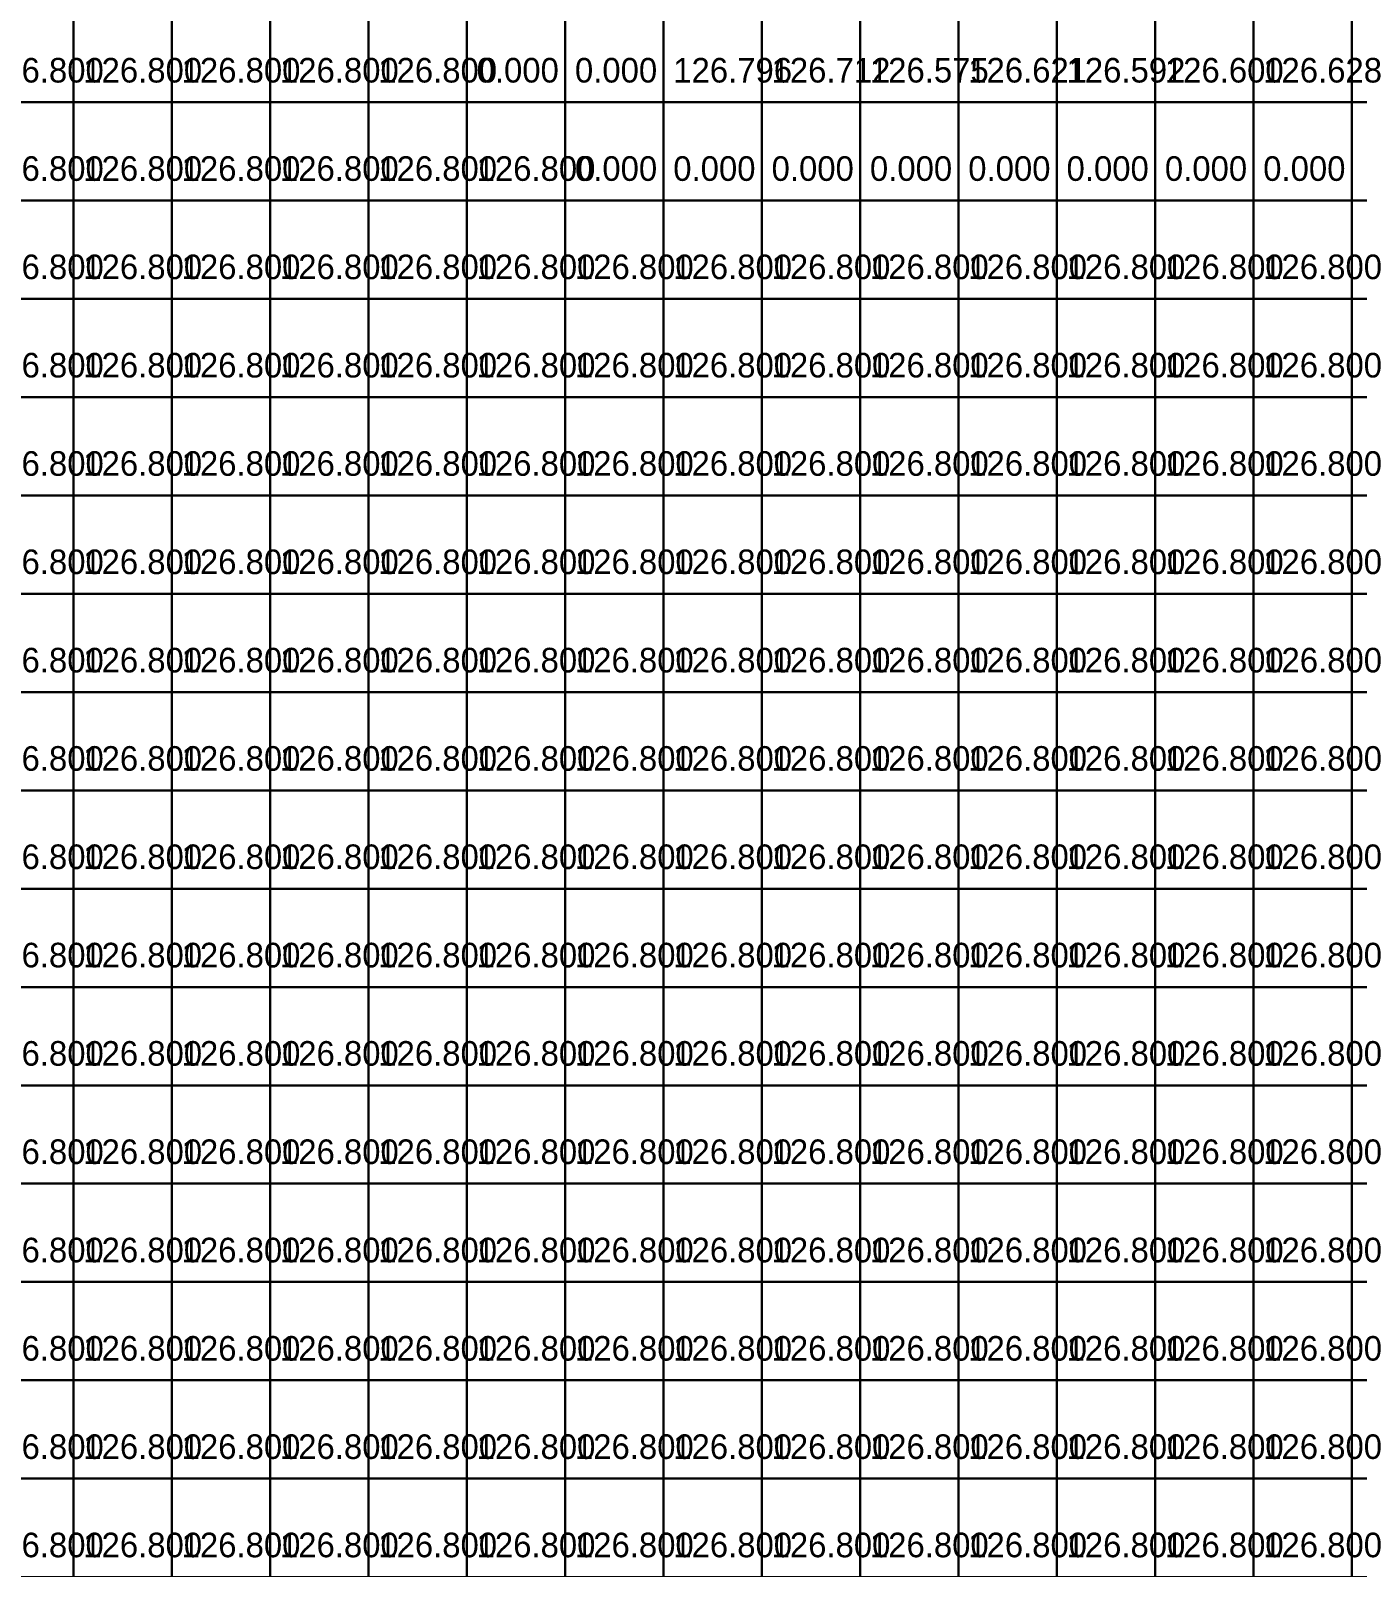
# Model space of a CAD drawing. Header units: metres. Extents: x 287857 to 287978, y 62957 to 63018.
# Drawn here: x 287897.49 to 287910.98, y 62971.93 to 62987.56 of the extents above; entities that cross this region are included whole.
import ezdxf

# ---------------------------------------------------------------- set-up
doc = ezdxf.new("R2010")
doc.units = ezdxf.units.M
for name, color, linetype, true_color in [('ARCH-BARRIER', 7, 'Continuous', 0xf87171), ('ARCH-INTERP', 7, 'Continuous', 0x64748b), ('ARCH-LEVEL-TXT', 7, 'Continuous', 0xa78bfa), ('ARCH-REAL', 7, 'Continuous', 0xa78bfa)]:
    doc.layers.add(name, color=color, linetype=linetype, true_color=true_color)

msp = doc.modelspace()

# ---------------------------------------------------------------- linework, layer by layer
at = {"layer": 'ARCH-BARRIER'}
for points in [[(287901.925, 62986.831, 0), (287902.925, 62986.831, 0), (287902.925, 62987.831, 0), (287901.925, 62987.831, 0), (287901.925, 62986.831, 0)], [(287902.925, 62986.831, 0), (287903.925, 62986.831, 0), (287903.925, 62987.831, 0), (287902.925, 62987.831, 0), (287902.925, 62986.831, 0)], [(287902.925, 62985.831, 0), (287903.925, 62985.831, 0), (287903.925, 62986.831, 0), (287902.925, 62986.831, 0), (287902.925, 62985.831, 0)], [(287903.925, 62985.831, 0), (287904.925, 62985.831, 0), (287904.925, 62986.831, 0), (287903.925, 62986.831, 0), (287903.925, 62985.831, 0)], [(287904.925, 62985.831, 0), (287905.925, 62985.831, 0), (287905.925, 62986.831, 0), (287904.925, 62986.831, 0), (287904.925, 62985.831, 0)], [(287905.925, 62985.831, 0), (287906.925, 62985.831, 0), (287906.925, 62986.831, 0), (287905.925, 62986.831, 0), (287905.925, 62985.831, 0)], [(287906.925, 62985.831, 0), (287907.925, 62985.831, 0), (287907.925, 62986.831, 0), (287906.925, 62986.831, 0), (287906.925, 62985.831, 0)], [(287907.925, 62985.831, 0), (287908.925, 62985.831, 0), (287908.925, 62986.831, 0), (287907.925, 62986.831, 0), (287907.925, 62985.831, 0)], [(287908.925, 62985.831, 0), (287909.925, 62985.831, 0), (287909.925, 62986.831, 0), (287908.925, 62986.831, 0), (287908.925, 62985.831, 0)], [(287909.925, 62985.831, 0), (287910.925, 62985.831, 0), (287910.925, 62986.831, 0), (287909.925, 62986.831, 0), (287909.925, 62985.831, 0)], [(287910.925, 62985.831, 0), (287911.925, 62985.831, 0), (287911.925, 62986.831, 0), (287910.925, 62986.831, 0), (287910.925, 62985.831, 0)]]:
    msp.add_polyline3d(points, dxfattribs=at)
at = {"layer": 'ARCH-INTERP'}
for points in [[(287896.925, 62986.831, 126.8), (287897.925, 62986.831, 126.8), (287897.925, 62987.831, 126.8), (287896.925, 62987.831, 126.8), (287896.925, 62986.831, 126.8)], [(287897.925, 62986.831, 126.8), (287898.925, 62986.831, 126.8), (287898.925, 62987.831, 126.8), (287897.925, 62987.831, 126.8), (287897.925, 62986.831, 126.8)], [(287898.925, 62986.831, 126.8), (287899.925, 62986.831, 126.8), (287899.925, 62987.831, 126.8), (287898.925, 62987.831, 126.8), (287898.925, 62986.831, 126.8)], [(287899.925, 62986.831, 126.8), (287900.925, 62986.831, 126.8), (287900.925, 62987.831, 126.8), (287899.925, 62987.831, 126.8), (287899.925, 62986.831, 126.8)], [(287900.925, 62986.831, 126.8), (287901.925, 62986.831, 126.8), (287901.925, 62987.831, 126.8), (287900.925, 62987.831, 126.8), (287900.925, 62986.831, 126.8)], [(287903.925, 62986.831, 126.796), (287904.925, 62986.831, 126.796), (287904.925, 62987.831, 126.796), (287903.925, 62987.831, 126.796), (287903.925, 62986.831, 126.796)], [(287904.925, 62986.831, 126.712), (287905.925, 62986.831, 126.712), (287905.925, 62987.831, 126.712), (287904.925, 62987.831, 126.712), (287904.925, 62986.831, 126.712)], [(287906.925, 62986.831, 126.621), (287907.925, 62986.831, 126.621), (287907.925, 62987.831, 126.621), (287906.925, 62987.831, 126.621), (287906.925, 62986.831, 126.621)], [(287907.925, 62986.831, 126.592), (287908.925, 62986.831, 126.592), (287908.925, 62987.831, 126.592), (287907.925, 62987.831, 126.592), (287907.925, 62986.831, 126.592)], [(287909.925, 62986.831, 126.628), (287910.925, 62986.831, 126.628), (287910.925, 62987.831, 126.628), (287909.925, 62987.831, 126.628), (287909.925, 62986.831, 126.628)], [(287910.925, 62986.831, 126.645), (287911.925, 62986.831, 126.645), (287911.925, 62987.831, 126.645), (287910.925, 62987.831, 126.645), (287910.925, 62986.831, 126.645)], [(287896.925, 62985.831, 126.8), (287897.925, 62985.831, 126.8), (287897.925, 62986.831, 126.8), (287896.925, 62986.831, 126.8), (287896.925, 62985.831, 126.8)], [(287897.925, 62985.831, 126.8), (287898.925, 62985.831, 126.8), (287898.925, 62986.831, 126.8), (287897.925, 62986.831, 126.8), (287897.925, 62985.831, 126.8)], [(287898.925, 62985.831, 126.8), (287899.925, 62985.831, 126.8), (287899.925, 62986.831, 126.8), (287898.925, 62986.831, 126.8), (287898.925, 62985.831, 126.8)], [(287899.925, 62985.831, 126.8), (287900.925, 62985.831, 126.8), (287900.925, 62986.831, 126.8), (287899.925, 62986.831, 126.8), (287899.925, 62985.831, 126.8)], [(287900.925, 62985.831, 126.8), (287901.925, 62985.831, 126.8), (287901.925, 62986.831, 126.8), (287900.925, 62986.831, 126.8), (287900.925, 62985.831, 126.8)], [(287901.925, 62985.831, 126.8), (287902.925, 62985.831, 126.8), (287902.925, 62986.831, 126.8), (287901.925, 62986.831, 126.8), (287901.925, 62985.831, 126.8)], [(287896.925, 62984.831, 126.8), (287897.925, 62984.831, 126.8), (287897.925, 62985.831, 126.8), (287896.925, 62985.831, 126.8), (287896.925, 62984.831, 126.8)], [(287897.925, 62984.831, 126.8), (287898.925, 62984.831, 126.8), (287898.925, 62985.831, 126.8), (287897.925, 62985.831, 126.8), (287897.925, 62984.831, 126.8)], [(287898.925, 62984.831, 126.8), (287899.925, 62984.831, 126.8), (287899.925, 62985.831, 126.8), (287898.925, 62985.831, 126.8), (287898.925, 62984.831, 126.8)], [(287899.925, 62984.831, 126.8), (287900.925, 62984.831, 126.8), (287900.925, 62985.831, 126.8), (287899.925, 62985.831, 126.8), (287899.925, 62984.831, 126.8)], [(287900.925, 62984.831, 126.8), (287901.925, 62984.831, 126.8), (287901.925, 62985.831, 126.8), (287900.925, 62985.831, 126.8), (287900.925, 62984.831, 126.8)], [(287901.925, 62984.831, 126.8), (287902.925, 62984.831, 126.8), (287902.925, 62985.831, 126.8), (287901.925, 62985.831, 126.8), (287901.925, 62984.831, 126.8)], [(287902.925, 62984.831, 126.8), (287903.925, 62984.831, 126.8), (287903.925, 62985.831, 126.8), (287902.925, 62985.831, 126.8), (287902.925, 62984.831, 126.8)], [(287903.925, 62984.831, 126.8), (287904.925, 62984.831, 126.8), (287904.925, 62985.831, 126.8), (287903.925, 62985.831, 126.8), (287903.925, 62984.831, 126.8)], [(287904.925, 62984.831, 126.8), (287905.925, 62984.831, 126.8), (287905.925, 62985.831, 126.8), (287904.925, 62985.831, 126.8), (287904.925, 62984.831, 126.8)], [(287905.925, 62984.831, 126.8), (287906.925, 62984.831, 126.8), (287906.925, 62985.831, 126.8), (287905.925, 62985.831, 126.8), (287905.925, 62984.831, 126.8)], [(287906.925, 62984.831, 126.8), (287907.925, 62984.831, 126.8), (287907.925, 62985.831, 126.8), (287906.925, 62985.831, 126.8), (287906.925, 62984.831, 126.8)], [(287907.925, 62984.831, 126.8), (287908.925, 62984.831, 126.8), (287908.925, 62985.831, 126.8), (287907.925, 62985.831, 126.8), (287907.925, 62984.831, 126.8)], [(287908.925, 62984.831, 126.8), (287909.925, 62984.831, 126.8), (287909.925, 62985.831, 126.8), (287908.925, 62985.831, 126.8), (287908.925, 62984.831, 126.8)], [(287909.925, 62984.831, 126.8), (287910.925, 62984.831, 126.8), (287910.925, 62985.831, 126.8), (287909.925, 62985.831, 126.8), (287909.925, 62984.831, 126.8)], [(287910.925, 62984.831, 126.8), (287911.925, 62984.831, 126.8), (287911.925, 62985.831, 126.8), (287910.925, 62985.831, 126.8), (287910.925, 62984.831, 126.8)], [(287896.925, 62983.831, 126.8), (287897.925, 62983.831, 126.8), (287897.925, 62984.831, 126.8), (287896.925, 62984.831, 126.8), (287896.925, 62983.831, 126.8)], [(287897.925, 62983.831, 126.8), (287898.925, 62983.831, 126.8), (287898.925, 62984.831, 126.8), (287897.925, 62984.831, 126.8), (287897.925, 62983.831, 126.8)], [(287898.925, 62983.831, 126.8), (287899.925, 62983.831, 126.8), (287899.925, 62984.831, 126.8), (287898.925, 62984.831, 126.8), (287898.925, 62983.831, 126.8)], [(287899.925, 62983.831, 126.8), (287900.925, 62983.831, 126.8), (287900.925, 62984.831, 126.8), (287899.925, 62984.831, 126.8), (287899.925, 62983.831, 126.8)], [(287900.925, 62983.831, 126.8), (287901.925, 62983.831, 126.8), (287901.925, 62984.831, 126.8), (287900.925, 62984.831, 126.8), (287900.925, 62983.831, 126.8)], [(287901.925, 62983.831, 126.8), (287902.925, 62983.831, 126.8), (287902.925, 62984.831, 126.8), (287901.925, 62984.831, 126.8), (287901.925, 62983.831, 126.8)], [(287902.925, 62983.831, 126.8), (287903.925, 62983.831, 126.8), (287903.925, 62984.831, 126.8), (287902.925, 62984.831, 126.8), (287902.925, 62983.831, 126.8)], [(287903.925, 62983.831, 126.8), (287904.925, 62983.831, 126.8), (287904.925, 62984.831, 126.8), (287903.925, 62984.831, 126.8), (287903.925, 62983.831, 126.8)], [(287904.925, 62983.831, 126.8), (287905.925, 62983.831, 126.8), (287905.925, 62984.831, 126.8), (287904.925, 62984.831, 126.8), (287904.925, 62983.831, 126.8)], [(287905.925, 62983.831, 126.8), (287906.925, 62983.831, 126.8), (287906.925, 62984.831, 126.8), (287905.925, 62984.831, 126.8), (287905.925, 62983.831, 126.8)], [(287906.925, 62983.831, 126.8), (287907.925, 62983.831, 126.8), (287907.925, 62984.831, 126.8), (287906.925, 62984.831, 126.8), (287906.925, 62983.831, 126.8)], [(287907.925, 62983.831, 126.8), (287908.925, 62983.831, 126.8), (287908.925, 62984.831, 126.8), (287907.925, 62984.831, 126.8), (287907.925, 62983.831, 126.8)], [(287908.925, 62983.831, 126.8), (287909.925, 62983.831, 126.8), (287909.925, 62984.831, 126.8), (287908.925, 62984.831, 126.8), (287908.925, 62983.831, 126.8)], [(287909.925, 62983.831, 126.8), (287910.925, 62983.831, 126.8), (287910.925, 62984.831, 126.8), (287909.925, 62984.831, 126.8), (287909.925, 62983.831, 126.8)], [(287910.925, 62983.831, 126.8), (287911.925, 62983.831, 126.8), (287911.925, 62984.831, 126.8), (287910.925, 62984.831, 126.8), (287910.925, 62983.831, 126.8)], [(287896.925, 62982.831, 126.8), (287897.925, 62982.831, 126.8), (287897.925, 62983.831, 126.8), (287896.925, 62983.831, 126.8), (287896.925, 62982.831, 126.8)], [(287897.925, 62982.831, 126.8), (287898.925, 62982.831, 126.8), (287898.925, 62983.831, 126.8), (287897.925, 62983.831, 126.8), (287897.925, 62982.831, 126.8)], [(287898.925, 62982.831, 126.8), (287899.925, 62982.831, 126.8), (287899.925, 62983.831, 126.8), (287898.925, 62983.831, 126.8), (287898.925, 62982.831, 126.8)], [(287899.925, 62982.831, 126.8), (287900.925, 62982.831, 126.8), (287900.925, 62983.831, 126.8), (287899.925, 62983.831, 126.8), (287899.925, 62982.831, 126.8)], [(287900.925, 62982.831, 126.8), (287901.925, 62982.831, 126.8), (287901.925, 62983.831, 126.8), (287900.925, 62983.831, 126.8), (287900.925, 62982.831, 126.8)], [(287901.925, 62982.831, 126.8), (287902.925, 62982.831, 126.8), (287902.925, 62983.831, 126.8), (287901.925, 62983.831, 126.8), (287901.925, 62982.831, 126.8)], [(287902.925, 62982.831, 126.8), (287903.925, 62982.831, 126.8), (287903.925, 62983.831, 126.8), (287902.925, 62983.831, 126.8), (287902.925, 62982.831, 126.8)], [(287903.925, 62982.831, 126.8), (287904.925, 62982.831, 126.8), (287904.925, 62983.831, 126.8), (287903.925, 62983.831, 126.8), (287903.925, 62982.831, 126.8)], [(287904.925, 62982.831, 126.8), (287905.925, 62982.831, 126.8), (287905.925, 62983.831, 126.8), (287904.925, 62983.831, 126.8), (287904.925, 62982.831, 126.8)], [(287905.925, 62982.831, 126.8), (287906.925, 62982.831, 126.8), (287906.925, 62983.831, 126.8), (287905.925, 62983.831, 126.8), (287905.925, 62982.831, 126.8)], [(287906.925, 62982.831, 126.8), (287907.925, 62982.831, 126.8), (287907.925, 62983.831, 126.8), (287906.925, 62983.831, 126.8), (287906.925, 62982.831, 126.8)], [(287907.925, 62982.831, 126.8), (287908.925, 62982.831, 126.8), (287908.925, 62983.831, 126.8), (287907.925, 62983.831, 126.8), (287907.925, 62982.831, 126.8)], [(287908.925, 62982.831, 126.8), (287909.925, 62982.831, 126.8), (287909.925, 62983.831, 126.8), (287908.925, 62983.831, 126.8), (287908.925, 62982.831, 126.8)], [(287909.925, 62982.831, 126.8), (287910.925, 62982.831, 126.8), (287910.925, 62983.831, 126.8), (287909.925, 62983.831, 126.8), (287909.925, 62982.831, 126.8)], [(287910.925, 62982.831, 126.8), (287911.925, 62982.831, 126.8), (287911.925, 62983.831, 126.8), (287910.925, 62983.831, 126.8), (287910.925, 62982.831, 126.8)], [(287896.925, 62981.831, 126.8), (287897.925, 62981.831, 126.8), (287897.925, 62982.831, 126.8), (287896.925, 62982.831, 126.8), (287896.925, 62981.831, 126.8)], [(287897.925, 62981.831, 126.8), (287898.925, 62981.831, 126.8), (287898.925, 62982.831, 126.8), (287897.925, 62982.831, 126.8), (287897.925, 62981.831, 126.8)], [(287898.925, 62981.831, 126.8), (287899.925, 62981.831, 126.8), (287899.925, 62982.831, 126.8), (287898.925, 62982.831, 126.8), (287898.925, 62981.831, 126.8)], [(287899.925, 62981.831, 126.8), (287900.925, 62981.831, 126.8), (287900.925, 62982.831, 126.8), (287899.925, 62982.831, 126.8), (287899.925, 62981.831, 126.8)], [(287900.925, 62981.831, 126.8), (287901.925, 62981.831, 126.8), (287901.925, 62982.831, 126.8), (287900.925, 62982.831, 126.8), (287900.925, 62981.831, 126.8)], [(287901.925, 62981.831, 126.8), (287902.925, 62981.831, 126.8), (287902.925, 62982.831, 126.8), (287901.925, 62982.831, 126.8), (287901.925, 62981.831, 126.8)], [(287902.925, 62981.831, 126.8), (287903.925, 62981.831, 126.8), (287903.925, 62982.831, 126.8), (287902.925, 62982.831, 126.8), (287902.925, 62981.831, 126.8)], [(287903.925, 62981.831, 126.8), (287904.925, 62981.831, 126.8), (287904.925, 62982.831, 126.8), (287903.925, 62982.831, 126.8), (287903.925, 62981.831, 126.8)], [(287904.925, 62981.831, 126.8), (287905.925, 62981.831, 126.8), (287905.925, 62982.831, 126.8), (287904.925, 62982.831, 126.8), (287904.925, 62981.831, 126.8)], [(287905.925, 62981.831, 126.8), (287906.925, 62981.831, 126.8), (287906.925, 62982.831, 126.8), (287905.925, 62982.831, 126.8), (287905.925, 62981.831, 126.8)], [(287906.925, 62981.831, 126.8), (287907.925, 62981.831, 126.8), (287907.925, 62982.831, 126.8), (287906.925, 62982.831, 126.8), (287906.925, 62981.831, 126.8)], [(287907.925, 62981.831, 126.8), (287908.925, 62981.831, 126.8), (287908.925, 62982.831, 126.8), (287907.925, 62982.831, 126.8), (287907.925, 62981.831, 126.8)], [(287908.925, 62981.831, 126.8), (287909.925, 62981.831, 126.8), (287909.925, 62982.831, 126.8), (287908.925, 62982.831, 126.8), (287908.925, 62981.831, 126.8)], [(287909.925, 62981.831, 126.8), (287910.925, 62981.831, 126.8), (287910.925, 62982.831, 126.8), (287909.925, 62982.831, 126.8), (287909.925, 62981.831, 126.8)], [(287910.925, 62981.831, 126.8), (287911.925, 62981.831, 126.8), (287911.925, 62982.831, 126.8), (287910.925, 62982.831, 126.8), (287910.925, 62981.831, 126.8)], [(287896.925, 62980.831, 126.8), (287897.925, 62980.831, 126.8), (287897.925, 62981.831, 126.8), (287896.925, 62981.831, 126.8), (287896.925, 62980.831, 126.8)], [(287897.925, 62980.831, 126.8), (287898.925, 62980.831, 126.8), (287898.925, 62981.831, 126.8), (287897.925, 62981.831, 126.8), (287897.925, 62980.831, 126.8)], [(287898.925, 62980.831, 126.8), (287899.925, 62980.831, 126.8), (287899.925, 62981.831, 126.8), (287898.925, 62981.831, 126.8), (287898.925, 62980.831, 126.8)], [(287899.925, 62980.831, 126.8), (287900.925, 62980.831, 126.8), (287900.925, 62981.831, 126.8), (287899.925, 62981.831, 126.8), (287899.925, 62980.831, 126.8)], [(287900.925, 62980.831, 126.8), (287901.925, 62980.831, 126.8), (287901.925, 62981.831, 126.8), (287900.925, 62981.831, 126.8), (287900.925, 62980.831, 126.8)], [(287901.925, 62980.831, 126.8), (287902.925, 62980.831, 126.8), (287902.925, 62981.831, 126.8), (287901.925, 62981.831, 126.8), (287901.925, 62980.831, 126.8)], [(287902.925, 62980.831, 126.8), (287903.925, 62980.831, 126.8), (287903.925, 62981.831, 126.8), (287902.925, 62981.831, 126.8), (287902.925, 62980.831, 126.8)], [(287903.925, 62980.831, 126.8), (287904.925, 62980.831, 126.8), (287904.925, 62981.831, 126.8), (287903.925, 62981.831, 126.8), (287903.925, 62980.831, 126.8)], [(287904.925, 62980.831, 126.8), (287905.925, 62980.831, 126.8), (287905.925, 62981.831, 126.8), (287904.925, 62981.831, 126.8), (287904.925, 62980.831, 126.8)], [(287905.925, 62980.831, 126.8), (287906.925, 62980.831, 126.8), (287906.925, 62981.831, 126.8), (287905.925, 62981.831, 126.8), (287905.925, 62980.831, 126.8)], [(287906.925, 62980.831, 126.8), (287907.925, 62980.831, 126.8), (287907.925, 62981.831, 126.8), (287906.925, 62981.831, 126.8), (287906.925, 62980.831, 126.8)], [(287907.925, 62980.831, 126.8), (287908.925, 62980.831, 126.8), (287908.925, 62981.831, 126.8), (287907.925, 62981.831, 126.8), (287907.925, 62980.831, 126.8)], [(287908.925, 62980.831, 126.8), (287909.925, 62980.831, 126.8), (287909.925, 62981.831, 126.8), (287908.925, 62981.831, 126.8), (287908.925, 62980.831, 126.8)], [(287909.925, 62980.831, 126.8), (287910.925, 62980.831, 126.8), (287910.925, 62981.831, 126.8), (287909.925, 62981.831, 126.8), (287909.925, 62980.831, 126.8)], [(287910.925, 62980.831, 126.8), (287911.925, 62980.831, 126.8), (287911.925, 62981.831, 126.8), (287910.925, 62981.831, 126.8), (287910.925, 62980.831, 126.8)], [(287896.925, 62979.831, 126.8), (287897.925, 62979.831, 126.8), (287897.925, 62980.831, 126.8), (287896.925, 62980.831, 126.8), (287896.925, 62979.831, 126.8)], [(287897.925, 62979.831, 126.8), (287898.925, 62979.831, 126.8), (287898.925, 62980.831, 126.8), (287897.925, 62980.831, 126.8), (287897.925, 62979.831, 126.8)], [(287898.925, 62979.831, 126.8), (287899.925, 62979.831, 126.8), (287899.925, 62980.831, 126.8), (287898.925, 62980.831, 126.8), (287898.925, 62979.831, 126.8)], [(287899.925, 62979.831, 126.8), (287900.925, 62979.831, 126.8), (287900.925, 62980.831, 126.8), (287899.925, 62980.831, 126.8), (287899.925, 62979.831, 126.8)], [(287900.925, 62979.831, 126.8), (287901.925, 62979.831, 126.8), (287901.925, 62980.831, 126.8), (287900.925, 62980.831, 126.8), (287900.925, 62979.831, 126.8)], [(287901.925, 62979.831, 126.8), (287902.925, 62979.831, 126.8), (287902.925, 62980.831, 126.8), (287901.925, 62980.831, 126.8), (287901.925, 62979.831, 126.8)], [(287902.925, 62979.831, 126.8), (287903.925, 62979.831, 126.8), (287903.925, 62980.831, 126.8), (287902.925, 62980.831, 126.8), (287902.925, 62979.831, 126.8)], [(287903.925, 62979.831, 126.8), (287904.925, 62979.831, 126.8), (287904.925, 62980.831, 126.8), (287903.925, 62980.831, 126.8), (287903.925, 62979.831, 126.8)], [(287904.925, 62979.831, 126.8), (287905.925, 62979.831, 126.8), (287905.925, 62980.831, 126.8), (287904.925, 62980.831, 126.8), (287904.925, 62979.831, 126.8)], [(287905.925, 62979.831, 126.8), (287906.925, 62979.831, 126.8), (287906.925, 62980.831, 126.8), (287905.925, 62980.831, 126.8), (287905.925, 62979.831, 126.8)], [(287906.925, 62979.831, 126.8), (287907.925, 62979.831, 126.8), (287907.925, 62980.831, 126.8), (287906.925, 62980.831, 126.8), (287906.925, 62979.831, 126.8)], [(287907.925, 62979.831, 126.8), (287908.925, 62979.831, 126.8), (287908.925, 62980.831, 126.8), (287907.925, 62980.831, 126.8), (287907.925, 62979.831, 126.8)], [(287908.925, 62979.831, 126.8), (287909.925, 62979.831, 126.8), (287909.925, 62980.831, 126.8), (287908.925, 62980.831, 126.8), (287908.925, 62979.831, 126.8)], [(287909.925, 62979.831, 126.8), (287910.925, 62979.831, 126.8), (287910.925, 62980.831, 126.8), (287909.925, 62980.831, 126.8), (287909.925, 62979.831, 126.8)], [(287910.925, 62979.831, 126.8), (287911.925, 62979.831, 126.8), (287911.925, 62980.831, 126.8), (287910.925, 62980.831, 126.8), (287910.925, 62979.831, 126.8)], [(287896.925, 62978.831, 126.8), (287897.925, 62978.831, 126.8), (287897.925, 62979.831, 126.8), (287896.925, 62979.831, 126.8), (287896.925, 62978.831, 126.8)], [(287897.925, 62978.831, 126.8), (287898.925, 62978.831, 126.8), (287898.925, 62979.831, 126.8), (287897.925, 62979.831, 126.8), (287897.925, 62978.831, 126.8)], [(287898.925, 62978.831, 126.8), (287899.925, 62978.831, 126.8), (287899.925, 62979.831, 126.8), (287898.925, 62979.831, 126.8), (287898.925, 62978.831, 126.8)], [(287899.925, 62978.831, 126.8), (287900.925, 62978.831, 126.8), (287900.925, 62979.831, 126.8), (287899.925, 62979.831, 126.8), (287899.925, 62978.831, 126.8)], [(287900.925, 62978.831, 126.8), (287901.925, 62978.831, 126.8), (287901.925, 62979.831, 126.8), (287900.925, 62979.831, 126.8), (287900.925, 62978.831, 126.8)], [(287901.925, 62978.831, 126.8), (287902.925, 62978.831, 126.8), (287902.925, 62979.831, 126.8), (287901.925, 62979.831, 126.8), (287901.925, 62978.831, 126.8)], [(287902.925, 62978.831, 126.8), (287903.925, 62978.831, 126.8), (287903.925, 62979.831, 126.8), (287902.925, 62979.831, 126.8), (287902.925, 62978.831, 126.8)], [(287903.925, 62978.831, 126.8), (287904.925, 62978.831, 126.8), (287904.925, 62979.831, 126.8), (287903.925, 62979.831, 126.8), (287903.925, 62978.831, 126.8)], [(287904.925, 62978.831, 126.8), (287905.925, 62978.831, 126.8), (287905.925, 62979.831, 126.8), (287904.925, 62979.831, 126.8), (287904.925, 62978.831, 126.8)], [(287905.925, 62978.831, 126.8), (287906.925, 62978.831, 126.8), (287906.925, 62979.831, 126.8), (287905.925, 62979.831, 126.8), (287905.925, 62978.831, 126.8)], [(287906.925, 62978.831, 126.8), (287907.925, 62978.831, 126.8), (287907.925, 62979.831, 126.8), (287906.925, 62979.831, 126.8), (287906.925, 62978.831, 126.8)], [(287907.925, 62978.831, 126.8), (287908.925, 62978.831, 126.8), (287908.925, 62979.831, 126.8), (287907.925, 62979.831, 126.8), (287907.925, 62978.831, 126.8)], [(287908.925, 62978.831, 126.8), (287909.925, 62978.831, 126.8), (287909.925, 62979.831, 126.8), (287908.925, 62979.831, 126.8), (287908.925, 62978.831, 126.8)], [(287909.925, 62978.831, 126.8), (287910.925, 62978.831, 126.8), (287910.925, 62979.831, 126.8), (287909.925, 62979.831, 126.8), (287909.925, 62978.831, 126.8)], [(287910.925, 62978.831, 126.8), (287911.925, 62978.831, 126.8), (287911.925, 62979.831, 126.8), (287910.925, 62979.831, 126.8), (287910.925, 62978.831, 126.8)], [(287896.925, 62977.831, 126.8), (287897.925, 62977.831, 126.8), (287897.925, 62978.831, 126.8), (287896.925, 62978.831, 126.8), (287896.925, 62977.831, 126.8)], [(287897.925, 62977.831, 126.8), (287898.925, 62977.831, 126.8), (287898.925, 62978.831, 126.8), (287897.925, 62978.831, 126.8), (287897.925, 62977.831, 126.8)], [(287898.925, 62977.831, 126.8), (287899.925, 62977.831, 126.8), (287899.925, 62978.831, 126.8), (287898.925, 62978.831, 126.8), (287898.925, 62977.831, 126.8)], [(287899.925, 62977.831, 126.8), (287900.925, 62977.831, 126.8), (287900.925, 62978.831, 126.8), (287899.925, 62978.831, 126.8), (287899.925, 62977.831, 126.8)], [(287900.925, 62977.831, 126.8), (287901.925, 62977.831, 126.8), (287901.925, 62978.831, 126.8), (287900.925, 62978.831, 126.8), (287900.925, 62977.831, 126.8)], [(287901.925, 62977.831, 126.8), (287902.925, 62977.831, 126.8), (287902.925, 62978.831, 126.8), (287901.925, 62978.831, 126.8), (287901.925, 62977.831, 126.8)], [(287902.925, 62977.831, 126.8), (287903.925, 62977.831, 126.8), (287903.925, 62978.831, 126.8), (287902.925, 62978.831, 126.8), (287902.925, 62977.831, 126.8)], [(287903.925, 62977.831, 126.8), (287904.925, 62977.831, 126.8), (287904.925, 62978.831, 126.8), (287903.925, 62978.831, 126.8), (287903.925, 62977.831, 126.8)], [(287904.925, 62977.831, 126.8), (287905.925, 62977.831, 126.8), (287905.925, 62978.831, 126.8), (287904.925, 62978.831, 126.8), (287904.925, 62977.831, 126.8)], [(287905.925, 62977.831, 126.8), (287906.925, 62977.831, 126.8), (287906.925, 62978.831, 126.8), (287905.925, 62978.831, 126.8), (287905.925, 62977.831, 126.8)], [(287906.925, 62977.831, 126.8), (287907.925, 62977.831, 126.8), (287907.925, 62978.831, 126.8), (287906.925, 62978.831, 126.8), (287906.925, 62977.831, 126.8)], [(287907.925, 62977.831, 126.8), (287908.925, 62977.831, 126.8), (287908.925, 62978.831, 126.8), (287907.925, 62978.831, 126.8), (287907.925, 62977.831, 126.8)], [(287908.925, 62977.831, 126.8), (287909.925, 62977.831, 126.8), (287909.925, 62978.831, 126.8), (287908.925, 62978.831, 126.8), (287908.925, 62977.831, 126.8)], [(287909.925, 62977.831, 126.8), (287910.925, 62977.831, 126.8), (287910.925, 62978.831, 126.8), (287909.925, 62978.831, 126.8), (287909.925, 62977.831, 126.8)], [(287910.925, 62977.831, 126.8), (287911.925, 62977.831, 126.8), (287911.925, 62978.831, 126.8), (287910.925, 62978.831, 126.8), (287910.925, 62977.831, 126.8)], [(287896.925, 62976.831, 126.8), (287897.925, 62976.831, 126.8), (287897.925, 62977.831, 126.8), (287896.925, 62977.831, 126.8), (287896.925, 62976.831, 126.8)], [(287897.925, 62976.831, 126.8), (287898.925, 62976.831, 126.8), (287898.925, 62977.831, 126.8), (287897.925, 62977.831, 126.8), (287897.925, 62976.831, 126.8)], [(287898.925, 62976.831, 126.8), (287899.925, 62976.831, 126.8), (287899.925, 62977.831, 126.8), (287898.925, 62977.831, 126.8), (287898.925, 62976.831, 126.8)], [(287899.925, 62976.831, 126.8), (287900.925, 62976.831, 126.8), (287900.925, 62977.831, 126.8), (287899.925, 62977.831, 126.8), (287899.925, 62976.831, 126.8)], [(287900.925, 62976.831, 126.8), (287901.925, 62976.831, 126.8), (287901.925, 62977.831, 126.8), (287900.925, 62977.831, 126.8), (287900.925, 62976.831, 126.8)], [(287901.925, 62976.831, 126.8), (287902.925, 62976.831, 126.8), (287902.925, 62977.831, 126.8), (287901.925, 62977.831, 126.8), (287901.925, 62976.831, 126.8)], [(287902.925, 62976.831, 126.8), (287903.925, 62976.831, 126.8), (287903.925, 62977.831, 126.8), (287902.925, 62977.831, 126.8), (287902.925, 62976.831, 126.8)], [(287903.925, 62976.831, 126.8), (287904.925, 62976.831, 126.8), (287904.925, 62977.831, 126.8), (287903.925, 62977.831, 126.8), (287903.925, 62976.831, 126.8)], [(287904.925, 62976.831, 126.8), (287905.925, 62976.831, 126.8), (287905.925, 62977.831, 126.8), (287904.925, 62977.831, 126.8), (287904.925, 62976.831, 126.8)], [(287905.925, 62976.831, 126.8), (287906.925, 62976.831, 126.8), (287906.925, 62977.831, 126.8), (287905.925, 62977.831, 126.8), (287905.925, 62976.831, 126.8)], [(287906.925, 62976.831, 126.8), (287907.925, 62976.831, 126.8), (287907.925, 62977.831, 126.8), (287906.925, 62977.831, 126.8), (287906.925, 62976.831, 126.8)], [(287907.925, 62976.831, 126.8), (287908.925, 62976.831, 126.8), (287908.925, 62977.831, 126.8), (287907.925, 62977.831, 126.8), (287907.925, 62976.831, 126.8)], [(287908.925, 62976.831, 126.8), (287909.925, 62976.831, 126.8), (287909.925, 62977.831, 126.8), (287908.925, 62977.831, 126.8), (287908.925, 62976.831, 126.8)], [(287909.925, 62976.831, 126.8), (287910.925, 62976.831, 126.8), (287910.925, 62977.831, 126.8), (287909.925, 62977.831, 126.8), (287909.925, 62976.831, 126.8)], [(287910.925, 62976.831, 126.8), (287911.925, 62976.831, 126.8), (287911.925, 62977.831, 126.8), (287910.925, 62977.831, 126.8), (287910.925, 62976.831, 126.8)], [(287896.925, 62975.831, 126.8), (287897.925, 62975.831, 126.8), (287897.925, 62976.831, 126.8), (287896.925, 62976.831, 126.8), (287896.925, 62975.831, 126.8)], [(287897.925, 62975.831, 126.8), (287898.925, 62975.831, 126.8), (287898.925, 62976.831, 126.8), (287897.925, 62976.831, 126.8), (287897.925, 62975.831, 126.8)], [(287898.925, 62975.831, 126.8), (287899.925, 62975.831, 126.8), (287899.925, 62976.831, 126.8), (287898.925, 62976.831, 126.8), (287898.925, 62975.831, 126.8)], [(287899.925, 62975.831, 126.8), (287900.925, 62975.831, 126.8), (287900.925, 62976.831, 126.8), (287899.925, 62976.831, 126.8), (287899.925, 62975.831, 126.8)], [(287900.925, 62975.831, 126.8), (287901.925, 62975.831, 126.8), (287901.925, 62976.831, 126.8), (287900.925, 62976.831, 126.8), (287900.925, 62975.831, 126.8)], [(287901.925, 62975.831, 126.8), (287902.925, 62975.831, 126.8), (287902.925, 62976.831, 126.8), (287901.925, 62976.831, 126.8), (287901.925, 62975.831, 126.8)], [(287902.925, 62975.831, 126.8), (287903.925, 62975.831, 126.8), (287903.925, 62976.831, 126.8), (287902.925, 62976.831, 126.8), (287902.925, 62975.831, 126.8)], [(287903.925, 62975.831, 126.8), (287904.925, 62975.831, 126.8), (287904.925, 62976.831, 126.8), (287903.925, 62976.831, 126.8), (287903.925, 62975.831, 126.8)], [(287904.925, 62975.831, 126.8), (287905.925, 62975.831, 126.8), (287905.925, 62976.831, 126.8), (287904.925, 62976.831, 126.8), (287904.925, 62975.831, 126.8)], [(287905.925, 62975.831, 126.8), (287906.925, 62975.831, 126.8), (287906.925, 62976.831, 126.8), (287905.925, 62976.831, 126.8), (287905.925, 62975.831, 126.8)], [(287906.925, 62975.831, 126.8), (287907.925, 62975.831, 126.8), (287907.925, 62976.831, 126.8), (287906.925, 62976.831, 126.8), (287906.925, 62975.831, 126.8)], [(287907.925, 62975.831, 126.8), (287908.925, 62975.831, 126.8), (287908.925, 62976.831, 126.8), (287907.925, 62976.831, 126.8), (287907.925, 62975.831, 126.8)], [(287908.925, 62975.831, 126.8), (287909.925, 62975.831, 126.8), (287909.925, 62976.831, 126.8), (287908.925, 62976.831, 126.8), (287908.925, 62975.831, 126.8)], [(287909.925, 62975.831, 126.8), (287910.925, 62975.831, 126.8), (287910.925, 62976.831, 126.8), (287909.925, 62976.831, 126.8), (287909.925, 62975.831, 126.8)], [(287910.925, 62975.831, 126.8), (287911.925, 62975.831, 126.8), (287911.925, 62976.831, 126.8), (287910.925, 62976.831, 126.8), (287910.925, 62975.831, 126.8)], [(287896.925, 62974.831, 126.8), (287897.925, 62974.831, 126.8), (287897.925, 62975.831, 126.8), (287896.925, 62975.831, 126.8), (287896.925, 62974.831, 126.8)], [(287897.925, 62974.831, 126.8), (287898.925, 62974.831, 126.8), (287898.925, 62975.831, 126.8), (287897.925, 62975.831, 126.8), (287897.925, 62974.831, 126.8)], [(287898.925, 62974.831, 126.8), (287899.925, 62974.831, 126.8), (287899.925, 62975.831, 126.8), (287898.925, 62975.831, 126.8), (287898.925, 62974.831, 126.8)], [(287899.925, 62974.831, 126.8), (287900.925, 62974.831, 126.8), (287900.925, 62975.831, 126.8), (287899.925, 62975.831, 126.8), (287899.925, 62974.831, 126.8)], [(287900.925, 62974.831, 126.8), (287901.925, 62974.831, 126.8), (287901.925, 62975.831, 126.8), (287900.925, 62975.831, 126.8), (287900.925, 62974.831, 126.8)], [(287901.925, 62974.831, 126.8), (287902.925, 62974.831, 126.8), (287902.925, 62975.831, 126.8), (287901.925, 62975.831, 126.8), (287901.925, 62974.831, 126.8)], [(287902.925, 62974.831, 126.8), (287903.925, 62974.831, 126.8), (287903.925, 62975.831, 126.8), (287902.925, 62975.831, 126.8), (287902.925, 62974.831, 126.8)], [(287903.925, 62974.831, 126.8), (287904.925, 62974.831, 126.8), (287904.925, 62975.831, 126.8), (287903.925, 62975.831, 126.8), (287903.925, 62974.831, 126.8)], [(287904.925, 62974.831, 126.8), (287905.925, 62974.831, 126.8), (287905.925, 62975.831, 126.8), (287904.925, 62975.831, 126.8), (287904.925, 62974.831, 126.8)], [(287905.925, 62974.831, 126.8), (287906.925, 62974.831, 126.8), (287906.925, 62975.831, 126.8), (287905.925, 62975.831, 126.8), (287905.925, 62974.831, 126.8)], [(287906.925, 62974.831, 126.8), (287907.925, 62974.831, 126.8), (287907.925, 62975.831, 126.8), (287906.925, 62975.831, 126.8), (287906.925, 62974.831, 126.8)], [(287907.925, 62974.831, 126.8), (287908.925, 62974.831, 126.8), (287908.925, 62975.831, 126.8), (287907.925, 62975.831, 126.8), (287907.925, 62974.831, 126.8)], [(287908.925, 62974.831, 126.8), (287909.925, 62974.831, 126.8), (287909.925, 62975.831, 126.8), (287908.925, 62975.831, 126.8), (287908.925, 62974.831, 126.8)], [(287909.925, 62974.831, 126.8), (287910.925, 62974.831, 126.8), (287910.925, 62975.831, 126.8), (287909.925, 62975.831, 126.8), (287909.925, 62974.831, 126.8)], [(287910.925, 62974.831, 126.8), (287911.925, 62974.831, 126.8), (287911.925, 62975.831, 126.8), (287910.925, 62975.831, 126.8), (287910.925, 62974.831, 126.8)], [(287896.925, 62973.831, 126.8), (287897.925, 62973.831, 126.8), (287897.925, 62974.831, 126.8), (287896.925, 62974.831, 126.8), (287896.925, 62973.831, 126.8)], [(287897.925, 62973.831, 126.8), (287898.925, 62973.831, 126.8), (287898.925, 62974.831, 126.8), (287897.925, 62974.831, 126.8), (287897.925, 62973.831, 126.8)], [(287898.925, 62973.831, 126.8), (287899.925, 62973.831, 126.8), (287899.925, 62974.831, 126.8), (287898.925, 62974.831, 126.8), (287898.925, 62973.831, 126.8)], [(287899.925, 62973.831, 126.8), (287900.925, 62973.831, 126.8), (287900.925, 62974.831, 126.8), (287899.925, 62974.831, 126.8), (287899.925, 62973.831, 126.8)], [(287900.925, 62973.831, 126.8), (287901.925, 62973.831, 126.8), (287901.925, 62974.831, 126.8), (287900.925, 62974.831, 126.8), (287900.925, 62973.831, 126.8)], [(287901.925, 62973.831, 126.8), (287902.925, 62973.831, 126.8), (287902.925, 62974.831, 126.8), (287901.925, 62974.831, 126.8), (287901.925, 62973.831, 126.8)], [(287902.925, 62973.831, 126.8), (287903.925, 62973.831, 126.8), (287903.925, 62974.831, 126.8), (287902.925, 62974.831, 126.8), (287902.925, 62973.831, 126.8)], [(287903.925, 62973.831, 126.8), (287904.925, 62973.831, 126.8), (287904.925, 62974.831, 126.8), (287903.925, 62974.831, 126.8), (287903.925, 62973.831, 126.8)], [(287904.925, 62973.831, 126.8), (287905.925, 62973.831, 126.8), (287905.925, 62974.831, 126.8), (287904.925, 62974.831, 126.8), (287904.925, 62973.831, 126.8)], [(287905.925, 62973.831, 126.8), (287906.925, 62973.831, 126.8), (287906.925, 62974.831, 126.8), (287905.925, 62974.831, 126.8), (287905.925, 62973.831, 126.8)], [(287906.925, 62973.831, 126.8), (287907.925, 62973.831, 126.8), (287907.925, 62974.831, 126.8), (287906.925, 62974.831, 126.8), (287906.925, 62973.831, 126.8)], [(287907.925, 62973.831, 126.8), (287908.925, 62973.831, 126.8), (287908.925, 62974.831, 126.8), (287907.925, 62974.831, 126.8), (287907.925, 62973.831, 126.8)], [(287908.925, 62973.831, 126.8), (287909.925, 62973.831, 126.8), (287909.925, 62974.831, 126.8), (287908.925, 62974.831, 126.8), (287908.925, 62973.831, 126.8)], [(287909.925, 62973.831, 126.8), (287910.925, 62973.831, 126.8), (287910.925, 62974.831, 126.8), (287909.925, 62974.831, 126.8), (287909.925, 62973.831, 126.8)], [(287910.925, 62973.831, 126.8), (287911.925, 62973.831, 126.8), (287911.925, 62974.831, 126.8), (287910.925, 62974.831, 126.8), (287910.925, 62973.831, 126.8)], [(287896.925, 62972.831, 126.8), (287897.925, 62972.831, 126.8), (287897.925, 62973.831, 126.8), (287896.925, 62973.831, 126.8), (287896.925, 62972.831, 126.8)], [(287897.925, 62972.831, 126.8), (287898.925, 62972.831, 126.8), (287898.925, 62973.831, 126.8), (287897.925, 62973.831, 126.8), (287897.925, 62972.831, 126.8)], [(287898.925, 62972.831, 126.8), (287899.925, 62972.831, 126.8), (287899.925, 62973.831, 126.8), (287898.925, 62973.831, 126.8), (287898.925, 62972.831, 126.8)], [(287899.925, 62972.831, 126.8), (287900.925, 62972.831, 126.8), (287900.925, 62973.831, 126.8), (287899.925, 62973.831, 126.8), (287899.925, 62972.831, 126.8)], [(287900.925, 62972.831, 126.8), (287901.925, 62972.831, 126.8), (287901.925, 62973.831, 126.8), (287900.925, 62973.831, 126.8), (287900.925, 62972.831, 126.8)], [(287901.925, 62972.831, 126.8), (287902.925, 62972.831, 126.8), (287902.925, 62973.831, 126.8), (287901.925, 62973.831, 126.8), (287901.925, 62972.831, 126.8)], [(287902.925, 62972.831, 126.8), (287903.925, 62972.831, 126.8), (287903.925, 62973.831, 126.8), (287902.925, 62973.831, 126.8), (287902.925, 62972.831, 126.8)], [(287903.925, 62972.831, 126.8), (287904.925, 62972.831, 126.8), (287904.925, 62973.831, 126.8), (287903.925, 62973.831, 126.8), (287903.925, 62972.831, 126.8)], [(287904.925, 62972.831, 126.8), (287905.925, 62972.831, 126.8), (287905.925, 62973.831, 126.8), (287904.925, 62973.831, 126.8), (287904.925, 62972.831, 126.8)], [(287905.925, 62972.831, 126.8), (287906.925, 62972.831, 126.8), (287906.925, 62973.831, 126.8), (287905.925, 62973.831, 126.8), (287905.925, 62972.831, 126.8)], [(287906.925, 62972.831, 126.8), (287907.925, 62972.831, 126.8), (287907.925, 62973.831, 126.8), (287906.925, 62973.831, 126.8), (287906.925, 62972.831, 126.8)], [(287907.925, 62972.831, 126.8), (287908.925, 62972.831, 126.8), (287908.925, 62973.831, 126.8), (287907.925, 62973.831, 126.8), (287907.925, 62972.831, 126.8)], [(287908.925, 62972.831, 126.8), (287909.925, 62972.831, 126.8), (287909.925, 62973.831, 126.8), (287908.925, 62973.831, 126.8), (287908.925, 62972.831, 126.8)], [(287909.925, 62972.831, 126.8), (287910.925, 62972.831, 126.8), (287910.925, 62973.831, 126.8), (287909.925, 62973.831, 126.8), (287909.925, 62972.831, 126.8)], [(287910.925, 62972.831, 126.8), (287911.925, 62972.831, 126.8), (287911.925, 62973.831, 126.8), (287910.925, 62973.831, 126.8), (287910.925, 62972.831, 126.8)], [(287896.925, 62971.831, 126.8), (287897.925, 62971.831, 126.8), (287897.925, 62972.831, 126.8), (287896.925, 62972.831, 126.8), (287896.925, 62971.831, 126.8)], [(287897.925, 62971.831, 126.8), (287898.925, 62971.831, 126.8), (287898.925, 62972.831, 126.8), (287897.925, 62972.831, 126.8), (287897.925, 62971.831, 126.8)], [(287898.925, 62971.831, 126.8), (287899.925, 62971.831, 126.8), (287899.925, 62972.831, 126.8), (287898.925, 62972.831, 126.8), (287898.925, 62971.831, 126.8)], [(287899.925, 62971.831, 126.8), (287900.925, 62971.831, 126.8), (287900.925, 62972.831, 126.8), (287899.925, 62972.831, 126.8), (287899.925, 62971.831, 126.8)], [(287900.925, 62971.831, 126.8), (287901.925, 62971.831, 126.8), (287901.925, 62972.831, 126.8), (287900.925, 62972.831, 126.8), (287900.925, 62971.831, 126.8)], [(287901.925, 62971.831, 126.8), (287902.925, 62971.831, 126.8), (287902.925, 62972.831, 126.8), (287901.925, 62972.831, 126.8), (287901.925, 62971.831, 126.8)], [(287902.925, 62971.831, 126.8), (287903.925, 62971.831, 126.8), (287903.925, 62972.831, 126.8), (287902.925, 62972.831, 126.8), (287902.925, 62971.831, 126.8)], [(287903.925, 62971.831, 126.8), (287904.925, 62971.831, 126.8), (287904.925, 62972.831, 126.8), (287903.925, 62972.831, 126.8), (287903.925, 62971.831, 126.8)], [(287904.925, 62971.831, 126.8), (287905.925, 62971.831, 126.8), (287905.925, 62972.831, 126.8), (287904.925, 62972.831, 126.8), (287904.925, 62971.831, 126.8)], [(287905.925, 62971.831, 126.8), (287906.925, 62971.831, 126.8), (287906.925, 62972.831, 126.8), (287905.925, 62972.831, 126.8), (287905.925, 62971.831, 126.8)], [(287906.925, 62971.831, 126.8), (287907.925, 62971.831, 126.8), (287907.925, 62972.831, 126.8), (287906.925, 62972.831, 126.8), (287906.925, 62971.831, 126.8)], [(287907.925, 62971.831, 126.8), (287908.925, 62971.831, 126.8), (287908.925, 62972.831, 126.8), (287907.925, 62972.831, 126.8), (287907.925, 62971.831, 126.8)], [(287908.925, 62971.831, 126.8), (287909.925, 62971.831, 126.8), (287909.925, 62972.831, 126.8), (287908.925, 62972.831, 126.8), (287908.925, 62971.831, 126.8)], [(287909.925, 62971.831, 126.8), (287910.925, 62971.831, 126.8), (287910.925, 62972.831, 126.8), (287909.925, 62972.831, 126.8), (287909.925, 62971.831, 126.8)], [(287910.925, 62971.831, 126.8), (287911.925, 62971.831, 126.8), (287911.925, 62972.831, 126.8), (287910.925, 62972.831, 126.8), (287910.925, 62971.831, 126.8)]]:
    msp.add_polyline3d(points, dxfattribs=at)
at = {"layer": 'ARCH-REAL'}
for points in [[(287905.925, 62986.831, 126.575), (287906.925, 62986.831, 126.575), (287906.925, 62987.831, 126.575), (287905.925, 62987.831, 126.575), (287905.925, 62986.831, 126.575)], [(287908.925, 62986.831, 126.6), (287909.925, 62986.831, 126.6), (287909.925, 62987.831, 126.6), (287908.925, 62987.831, 126.6), (287908.925, 62986.831, 126.6)]]:
    msp.add_polyline3d(points, dxfattribs=at)

# ---------------------------------------------------------------- texts
at = {"layer": 'ARCH-LEVEL-TXT'}
for s, p in [('126.800', (287897.025, 62987.031, 126.8)), ('126.800', (287898.025, 62987.031, 126.8)), ('126.800', (287899.025, 62987.031, 126.8)), ('126.800', (287900.025, 62987.031, 126.8)), ('126.800', (287901.025, 62987.031, 126.8)), ('0.000', (287902.025, 62987.031)), ('0.000', (287903.025, 62987.031)), ('126.796', (287904.025, 62987.031, 126.796)), ('126.712', (287905.025, 62987.031, 126.712)), ('126.575', (287906.025, 62987.031, 126.575)), ('126.621', (287907.025, 62987.031, 126.621)), ('126.592', (287908.025, 62987.031, 126.592)), ('126.600', (287909.025, 62987.031, 126.6)), ('126.628', (287910.025, 62987.031, 126.628)), ('126.800', (287897.025, 62986.031, 126.8)), ('126.800', (287898.025, 62986.031, 126.8)), ('126.800', (287899.025, 62986.031, 126.8)), ('126.800', (287900.025, 62986.031, 126.8)), ('126.800', (287901.025, 62986.031, 126.8)), ('126.800', (287902.025, 62986.031, 126.8)), ('0.000', (287903.025, 62986.031)), ('0.000', (287904.025, 62986.031)), ('0.000', (287905.025, 62986.031)), ('0.000', (287906.025, 62986.031)), ('0.000', (287907.025, 62986.031)), ('0.000', (287908.025, 62986.031)), ('0.000', (287909.025, 62986.031)), ('0.000', (287910.025, 62986.031)), ('126.800', (287897.025, 62985.031, 126.8)), ('126.800', (287898.025, 62985.031, 126.8)), ('126.800', (287899.025, 62985.031, 126.8)), ('126.800', (287900.025, 62985.031, 126.8)), ('126.800', (287901.025, 62985.031, 126.8)), ('126.800', (287902.025, 62985.031, 126.8)), ('126.800', (287903.025, 62985.031, 126.8)), ('126.800', (287904.025, 62985.031, 126.8)), ('126.800', (287905.025, 62985.031, 126.8)), ('126.800', (287906.025, 62985.031, 126.8)), ('126.800', (287907.025, 62985.031, 126.8)), ('126.800', (287908.025, 62985.031, 126.8)), ('126.800', (287909.025, 62985.031, 126.8)), ('126.800', (287910.025, 62985.031, 126.8)), ('126.800', (287897.025, 62984.031, 126.8)), ('126.800', (287898.025, 62984.031, 126.8)), ('126.800', (287899.025, 62984.031, 126.8)), ('126.800', (287900.025, 62984.031, 126.8)), ('126.800', (287901.025, 62984.031, 126.8)), ('126.800', (287902.025, 62984.031, 126.8)), ('126.800', (287903.025, 62984.031, 126.8)), ('126.800', (287904.025, 62984.031, 126.8)), ('126.800', (287905.025, 62984.031, 126.8)), ('126.800', (287906.025, 62984.031, 126.8)), ('126.800', (287907.025, 62984.031, 126.8)), ('126.800', (287908.025, 62984.031, 126.8)), ('126.800', (287909.025, 62984.031, 126.8)), ('126.800', (287910.025, 62984.031, 126.8)), ('126.800', (287897.025, 62983.031, 126.8)), ('126.800', (287898.025, 62983.031, 126.8)), ('126.800', (287899.025, 62983.031, 126.8)), ('126.800', (287900.025, 62983.031, 126.8)), ('126.800', (287901.025, 62983.031, 126.8)), ('126.800', (287902.025, 62983.031, 126.8)), ('126.800', (287903.025, 62983.031, 126.8)), ('126.800', (287904.025, 62983.031, 126.8)), ('126.800', (287905.025, 62983.031, 126.8)), ('126.800', (287906.025, 62983.031, 126.8)), ('126.800', (287907.025, 62983.031, 126.8)), ('126.800', (287908.025, 62983.031, 126.8)), ('126.800', (287909.025, 62983.031, 126.8)), ('126.800', (287910.025, 62983.031, 126.8)), ('126.800', (287897.025, 62982.031, 126.8)), ('126.800', (287898.025, 62982.031, 126.8)), ('126.800', (287899.025, 62982.031, 126.8)), ('126.800', (287900.025, 62982.031, 126.8)), ('126.800', (287901.025, 62982.031, 126.8)), ('126.800', (287902.025, 62982.031, 126.8)), ('126.800', (287903.025, 62982.031, 126.8)), ('126.800', (287904.025, 62982.031, 126.8)), ('126.800', (287905.025, 62982.031, 126.8)), ('126.800', (287906.025, 62982.031, 126.8)), ('126.800', (287907.025, 62982.031, 126.8)), ('126.800', (287908.025, 62982.031, 126.8)), ('126.800', (287909.025, 62982.031, 126.8)), ('126.800', (287910.025, 62982.031, 126.8)), ('126.800', (287897.025, 62981.031, 126.8)), ('126.800', (287898.025, 62981.031, 126.8)), ('126.800', (287899.025, 62981.031, 126.8)), ('126.800', (287900.025, 62981.031, 126.8)), ('126.800', (287901.025, 62981.031, 126.8)), ('126.800', (287902.025, 62981.031, 126.8)), ('126.800', (287903.025, 62981.031, 126.8)), ('126.800', (287904.025, 62981.031, 126.8)), ('126.800', (287905.025, 62981.031, 126.8)), ('126.800', (287906.025, 62981.031, 126.8)), ('126.800', (287907.025, 62981.031, 126.8)), ('126.800', (287908.025, 62981.031, 126.8)), ('126.800', (287909.025, 62981.031, 126.8)), ('126.800', (287910.025, 62981.031, 126.8)), ('126.800', (287897.025, 62980.031, 126.8)), ('126.800', (287898.025, 62980.031, 126.8)), ('126.800', (287899.025, 62980.031, 126.8)), ('126.800', (287900.025, 62980.031, 126.8)), ('126.800', (287901.025, 62980.031, 126.8)), ('126.800', (287902.025, 62980.031, 126.8)), ('126.800', (287903.025, 62980.031, 126.8)), ('126.800', (287904.025, 62980.031, 126.8)), ('126.800', (287905.025, 62980.031, 126.8)), ('126.800', (287906.025, 62980.031, 126.8)), ('126.800', (287907.025, 62980.031, 126.8)), ('126.800', (287908.025, 62980.031, 126.8)), ('126.800', (287909.025, 62980.031, 126.8)), ('126.800', (287910.025, 62980.031, 126.8)), ('126.800', (287897.025, 62979.031, 126.8)), ('126.800', (287898.025, 62979.031, 126.8)), ('126.800', (287899.025, 62979.031, 126.8)), ('126.800', (287900.025, 62979.031, 126.8)), ('126.800', (287901.025, 62979.031, 126.8)), ('126.800', (287902.025, 62979.031, 126.8)), ('126.800', (287903.025, 62979.031, 126.8)), ('126.800', (287904.025, 62979.031, 126.8)), ('126.800', (287905.025, 62979.031, 126.8)), ('126.800', (287906.025, 62979.031, 126.8)), ('126.800', (287907.025, 62979.031, 126.8)), ('126.800', (287908.025, 62979.031, 126.8)), ('126.800', (287909.025, 62979.031, 126.8)), ('126.800', (287910.025, 62979.031, 126.8)), ('126.800', (287897.025, 62978.031, 126.8)), ('126.800', (287898.025, 62978.031, 126.8)), ('126.800', (287899.025, 62978.031, 126.8)), ('126.800', (287900.025, 62978.031, 126.8)), ('126.800', (287901.025, 62978.031, 126.8)), ('126.800', (287902.025, 62978.031, 126.8)), ('126.800', (287903.025, 62978.031, 126.8)), ('126.800', (287904.025, 62978.031, 126.8)), ('126.800', (287905.025, 62978.031, 126.8)), ('126.800', (287906.025, 62978.031, 126.8)), ('126.800', (287907.025, 62978.031, 126.8)), ('126.800', (287908.025, 62978.031, 126.8)), ('126.800', (287909.025, 62978.031, 126.8)), ('126.800', (287910.025, 62978.031, 126.8)), ('126.800', (287897.025, 62977.031, 126.8)), ('126.800', (287898.025, 62977.031, 126.8)), ('126.800', (287899.025, 62977.031, 126.8)), ('126.800', (287900.025, 62977.031, 126.8)), ('126.800', (287901.025, 62977.031, 126.8)), ('126.800', (287902.025, 62977.031, 126.8)), ('126.800', (287903.025, 62977.031, 126.8)), ('126.800', (287904.025, 62977.031, 126.8)), ('126.800', (287905.025, 62977.031, 126.8)), ('126.800', (287906.025, 62977.031, 126.8)), ('126.800', (287907.025, 62977.031, 126.8)), ('126.800', (287908.025, 62977.031, 126.8)), ('126.800', (287909.025, 62977.031, 126.8)), ('126.800', (287910.025, 62977.031, 126.8)), ('126.800', (287897.025, 62976.031, 126.8)), ('126.800', (287898.025, 62976.031, 126.8)), ('126.800', (287899.025, 62976.031, 126.8)), ('126.800', (287900.025, 62976.031, 126.8)), ('126.800', (287901.025, 62976.031, 126.8)), ('126.800', (287902.025, 62976.031, 126.8)), ('126.800', (287903.025, 62976.031, 126.8)), ('126.800', (287904.025, 62976.031, 126.8)), ('126.800', (287905.025, 62976.031, 126.8)), ('126.800', (287906.025, 62976.031, 126.8)), ('126.800', (287907.025, 62976.031, 126.8)), ('126.800', (287908.025, 62976.031, 126.8)), ('126.800', (287909.025, 62976.031, 126.8)), ('126.800', (287910.025, 62976.031, 126.8)), ('126.800', (287897.025, 62975.031, 126.8)), ('126.800', (287898.025, 62975.031, 126.8)), ('126.800', (287899.025, 62975.031, 126.8)), ('126.800', (287900.025, 62975.031, 126.8)), ('126.800', (287901.025, 62975.031, 126.8)), ('126.800', (287902.025, 62975.031, 126.8)), ('126.800', (287903.025, 62975.031, 126.8)), ('126.800', (287904.025, 62975.031, 126.8)), ('126.800', (287905.025, 62975.031, 126.8)), ('126.800', (287906.025, 62975.031, 126.8)), ('126.800', (287907.025, 62975.031, 126.8)), ('126.800', (287908.025, 62975.031, 126.8)), ('126.800', (287909.025, 62975.031, 126.8)), ('126.800', (287910.025, 62975.031, 126.8)), ('126.800', (287897.025, 62974.031, 126.8)), ('126.800', (287898.025, 62974.031, 126.8)), ('126.800', (287899.025, 62974.031, 126.8)), ('126.800', (287900.025, 62974.031, 126.8)), ('126.800', (287901.025, 62974.031, 126.8)), ('126.800', (287902.025, 62974.031, 126.8)), ('126.800', (287903.025, 62974.031, 126.8)), ('126.800', (287904.025, 62974.031, 126.8)), ('126.800', (287905.025, 62974.031, 126.8)), ('126.800', (287906.025, 62974.031, 126.8)), ('126.800', (287907.025, 62974.031, 126.8)), ('126.800', (287908.025, 62974.031, 126.8)), ('126.800', (287909.025, 62974.031, 126.8)), ('126.800', (287910.025, 62974.031, 126.8)), ('126.800', (287897.025, 62973.031, 126.8)), ('126.800', (287898.025, 62973.031, 126.8)), ('126.800', (287899.025, 62973.031, 126.8)), ('126.800', (287900.025, 62973.031, 126.8)), ('126.800', (287901.025, 62973.031, 126.8)), ('126.800', (287902.025, 62973.031, 126.8)), ('126.800', (287903.025, 62973.031, 126.8)), ('126.800', (287904.025, 62973.031, 126.8)), ('126.800', (287905.025, 62973.031, 126.8)), ('126.800', (287906.025, 62973.031, 126.8)), ('126.800', (287907.025, 62973.031, 126.8)), ('126.800', (287908.025, 62973.031, 126.8)), ('126.800', (287909.025, 62973.031, 126.8)), ('126.800', (287910.025, 62973.031, 126.8)), ('126.800', (287897.025, 62972.031, 126.8)), ('126.800', (287898.025, 62972.031, 126.8)), ('126.800', (287899.025, 62972.031, 126.8)), ('126.800', (287900.025, 62972.031, 126.8)), ('126.800', (287901.025, 62972.031, 126.8)), ('126.800', (287902.025, 62972.031, 126.8)), ('126.800', (287903.025, 62972.031, 126.8)), ('126.800', (287904.025, 62972.031, 126.8)), ('126.800', (287905.025, 62972.031, 126.8)), ('126.800', (287906.025, 62972.031, 126.8)), ('126.800', (287907.025, 62972.031, 126.8)), ('126.800', (287908.025, 62972.031, 126.8)), ('126.800', (287909.025, 62972.031, 126.8)), ('126.800', (287910.025, 62972.031, 126.8))]:
    msp.add_text(s, height=0.25, dxfattribs=at).set_placement(p)

doc.saveas('drawing.dxf')
